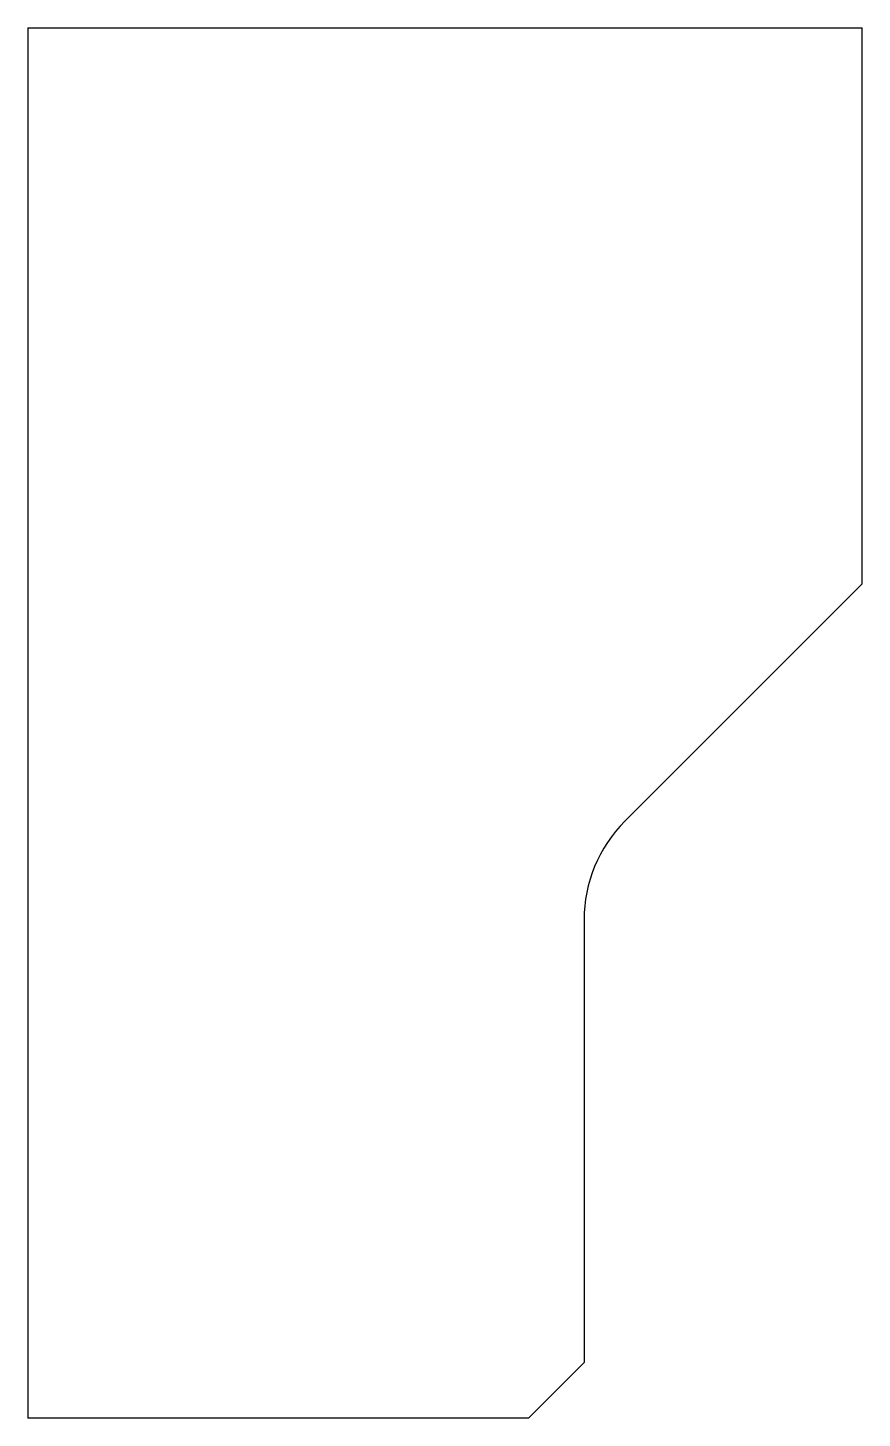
# Model space of a CAD drawing. Header units: millimetres. Extents: x 170 to 200, y 30 to 80.
import ezdxf

# ---------------------------------------------------------------- set-up
doc = ezdxf.new("R2010")
doc.units = ezdxf.units.MM

msp = doc.modelspace()

# ---------------------------------------------------------------- linework, layer by layer
for p, q in [((170, 80), (170, 30)), ((170, 80), (200, 80)), ((200, 60), (200, 80)), ((200, 60), (191.464, 51.464)), ((190, 47.929), (190, 32)), ((188, 30), (190, 32)), ((188, 30), (170, 30))]:
    msp.add_line(p, q)
msp.add_arc((195, 47.929), 5, 135, 180)

doc.saveas('drawing.dxf')
